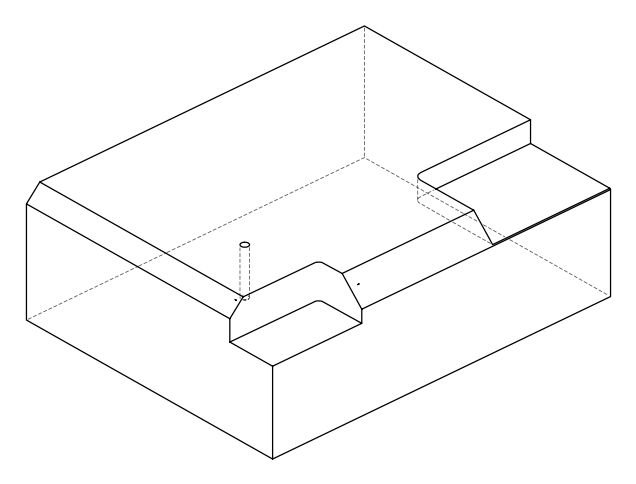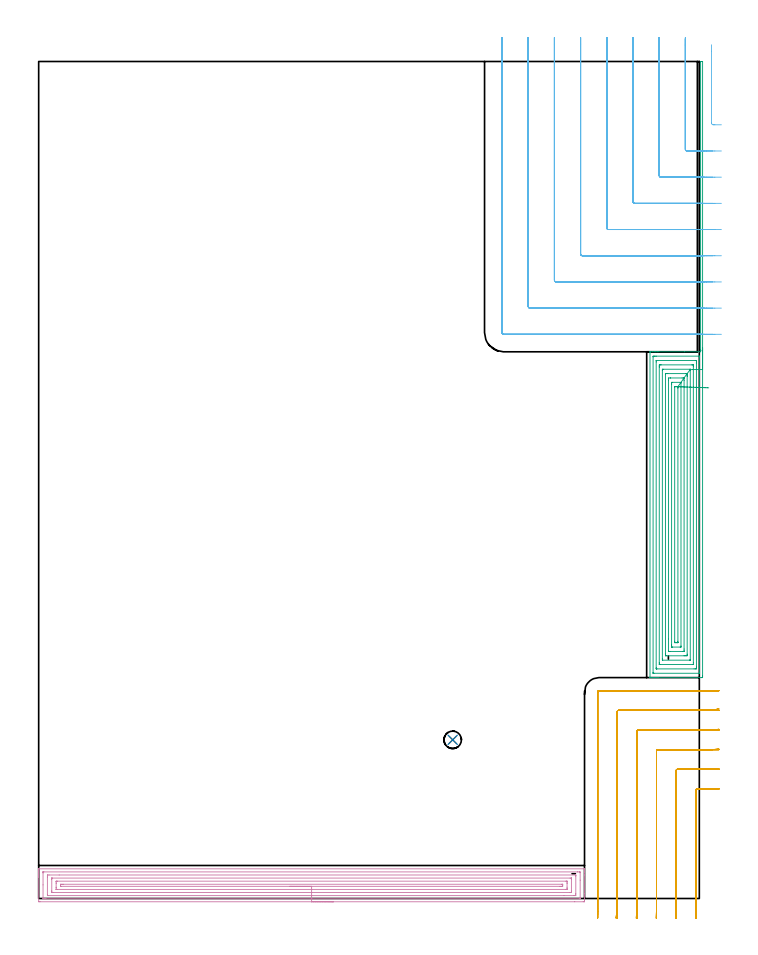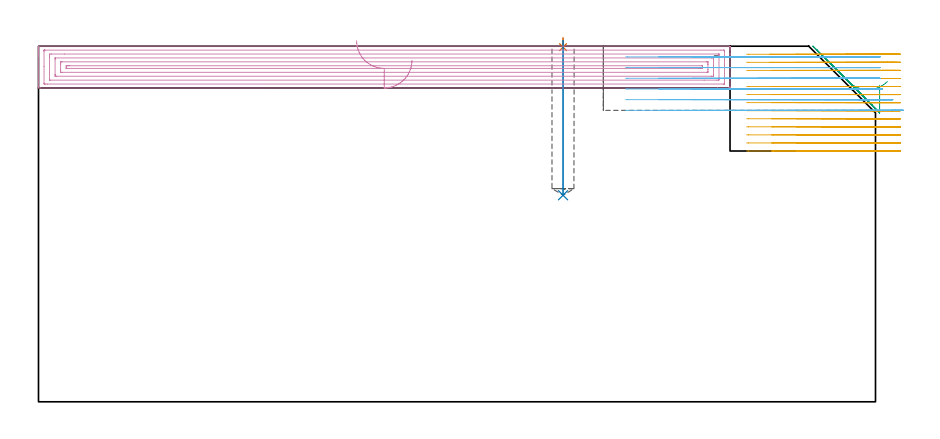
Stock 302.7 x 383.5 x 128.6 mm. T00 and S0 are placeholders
(PLAN: 6 operations, 4 tool changes, 60 min)
(1 SPOT_DRILL | STEP1POCKET | NXT0321_9005460120000 | 0.03 min | 0 mm3)
(2 DRILL_BLIND_HOLE_INTO_CENTER | STEP1POCKET | UGT0301_475 | 0.23 min | 2611 mm3)
(3 AREA_MILL | FG_CHAMFER_SURFACE | UGT0205_001 | 12.17 min | 70818 mm3)
(4 AREA_MILL_1 | FG_CHAMFER_SURFACE_1 | UGT0205_001 | 12.24 min | 29335 mm3)
(5 MILL_CORNER_NOTCH_RECTANGULAR | CORNER_NOTCH_RECTANGULAR | NXT0201_011 | Follow Part, ap 3, ae 75% | 19.95 min | 198185 mm3)
(6 MILL_CORNER_NOTCH_RECTANGULAR_1 | CORNER_NOTCH_RECTANGULAR_1 | UGT0201_008 | Follow Part, ap 4, ae 75% | 15.43 min | 278249 mm3)
(TOOL NXT0321_9005460120000 | NC Spot Drill, 142deg, 12mm, Carbide, Uncoated | D12 PA142 FL30 Z2)
(TOOL UGT0301_475 | Carbide Drill 8.0 mm | D8 PA118 FL75 Z2)
(TOOL UGT0205_001 | Chamfer Mill 20 x 3 x 45 deg. | D20 FL50 Z2)
(TOOL NXT0201_011 | ENDMILL 12mm [2P460-1200-NA 1630] | D12 FL38 Z6)
(TOOL UGT0201_008 | End Mill 16 mm | D16 FL32 Z4)
(OP 1 SPOT_DRILL)
G17 G21 G94 G90
T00 M6
G54
G17 G0 G90 X189.7 Y72.7 S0 M3
G43 Z138.6 H0
G94 G81 G98 Z128.256 F250. R131.6
G80
M5
M2
(OP 2 DRILL_BLIND_HOLE_INTO_CENTER)
G17 G21 G94 G90
T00 M6
G54
G17 G0 G90 X189.7 Y72.7 S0 M3
G43 Z138.6 H0
G94 G81 G98 Z74.7 F250. R130.6
G80
M5
M2
(OP 3 AREA_MILL)
G17 G21 G94 G90
T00 M6
G54
G17 G0 G90 X304.2 Y252.35 S1061 M3
G43 Z138.6 H0
Z114.5
G94 G1 Y252.312 Z113.628 F250.
Y252.198 Z112.764
Y252.009 Z111.912
Y251.747 Z111.08
Y251.413 Z110.274
Y251.01 Z109.5
Y250.542 Z108.764
Y250.01 Z108.072
Y249.421 Z107.429
Y248.778 Z106.84
Y248.086 Z106.308
Y247.35 Z105.84
Y246.576 Z105.437
Y245.77 Z105.103
Y244.938 Z104.841
Y244.086 Z104.652
Y243.222 Z104.538
Y242.35 Z104.5
Y102.169
X304.199 Y101.804 Z104.501
X304.194 Y101.283 Z104.503
X304.192 Y101.208 Z104.506
X303.676 Y101.2 Z105.021
X283.884 Z124.811
X283.284 Z125.41
X282.711 Z125.986
X282.397 Z126.299
X281.824 Z126.872
X281.511 Z127.184
X280.883 Z127.816
X280.471 Z128.228
X280.128 Z128.562
X280.102 Y101.209 Z128.588
X280.1 Y101.358 Z128.6
Y250.381
X280.103 Y250.491 Z128.588
X280.121 Y250.5 Z128.57
X280.379 Z128.32
X281.096 Z127.603
X281.925 Z126.774
X282.397 Z126.299
X282.633 Z126.064
X283.284 Z125.413
X283.52 Z125.178
X284.17 Z124.524
X295.951 Z112.746
X303.298 Z105.398
Y250.697
Y250.855
X303.295 Y251.005 Z105.394
X303.293 Y251.048 Z105.393
X303.299 Y251.083 Z105.395
X303.298 Y251.085 Z105.394
Y251.088 Z105.395
X303.299 Y251.096 Z105.399
Y251.105
X303.298 Y251.186 Z105.397
X303.3 Y251.273 Z105.4
Y383.342
X303.302 Y383.49 Z105.388
X303.431 Y383.497 Z105.262
X303.566 Y383.5 Z105.133
X303.936 Z104.763
X304.193 Y383.49 Z104.505
X304.2 Y383.433 Z104.5
Y242.35
X302.786 Z105.914
Y103.592
X302.784 Y103.367 Z105.916
X302.782 Y103.256 Z105.918
X302.779 Y103.21 Z105.921
X302.675 Y103.207 Z106.025
X302.288 Y103.201 Z106.412
X281.896 Y103.2 Z126.804
X281.652 Y103.203 Z127.048
X281.556 Y103.208 Z127.144
X281.521 Y103.212 Z127.179
X281.519 Y103.257 Z127.181
X281.516 Y103.366 Z127.184
X281.514 Y103.585 Z127.186
Y248.147
X281.518 Y248.372 Z127.182
X281.521 Y248.474 Z127.179
X281.703 Y248.49 Z126.997
X282.052 Y248.498 Z126.648
X282.397 Y248.499 Z126.303
X282.936 Y248.5 Z125.764
X302.443 Y248.499 Z106.257
X302.656 Y248.494 Z106.044
X302.726 Y248.49 Z105.974
X302.779 Y248.473 Z105.921
X302.782 Y248.372 Z105.918
X302.786 Y248.154 Z105.914
Y242.35
X301.372 Z107.328
X301.371 Y106.266 Z107.329
X301.37 Y105.91 Z107.33
X301.364 Y105.373 Z107.336
X301.354 Y105.21 Z107.346
X301.186 Y105.202 Z107.514
X301.016 Y105.201 Z107.684
X300.302 Y105.2 Z108.398
X283.284 Y105.201 Z125.416
X283.111 Y105.205 Z125.589
X282.997 Y105.21 Z125.703
X282.935 Y105.22 Z125.765
X282.933 Y105.255 Z125.767
X282.93 Y105.373 Z125.77
X282.929 Y105.731 Z125.771
Y245.831
X282.931 Y246.366 Z125.769
X282.933 Y246.454 Z125.767
X282.935 Y246.49 Z125.765
X283.017 Y246.494 Z125.683
X283.151 Y246.499 Z125.549
X300.883 Y246.5 Z107.817
X301.016 Y246.497 Z107.684
X301.149 Y246.491 Z107.551
X301.365 Y246.475 Z107.335
X301.367 Y246.366 Z107.333
X301.37 Y246.009 Z107.33
X301.371 Y245.473 Z107.329
X301.372 Y245.116 Z107.328
Y242.35
X299.957 Z108.743
Y108.051
X299.954 Y107.335 Z108.746
X299.951 Y107.23 Z108.749
X299.949 Y107.21 Z108.751
X299.929 Y107.207 Z108.771
X299.877 Y107.204 Z108.823
X299.666 Y107.201 Z109.034
X284.621 Z124.079
X284.424 Y107.203 Z124.276
X284.375 Y107.206 Z124.325
X284.354 Y107.21 Z124.346
X284.35 Y107.22 Z124.35
X284.348 Y107.287 Z124.352
X284.343 Y107.877 Z124.357
Y108.051
Y243.515
X284.344 Y243.689 Z124.356
X284.349 Y244.401 Z124.351
X284.358 Y244.49 Z124.342
X284.452 Y244.493 Z124.248
X284.654 Y244.497 Z124.046
X285.057 Y244.5 Z123.643
X285.137 Z123.563
X299.323 Z109.377
X299.677 Y244.498 Z109.023
X299.854 Y244.495 Z108.846
X299.941 Y244.49 Z108.759
X299.951 Y244.485 Z108.749
X299.953 Y244.472 Z108.747
X299.955 Y244.44 Z108.745
X299.957 Y243.862 Z108.743
Y243.689
Y242.35
X298.538 Y242.331 Z110.162
X298.541 Y242.092 Z110.159
X298.543 Y241.904 Z110.157
Y109.459
X298.542 Y109.334 Z110.158
X298.539 Y109.234 Z110.161
X298.536 Y109.209 Z110.164
X298.532 Y109.207 Z110.168
X298.514 Y109.204 Z110.186
X298.356 Y109.201 Z110.344
X285.944 Z122.756
X285.854 Y109.203 Z122.846
X285.798 Y109.206 Z122.902
X285.773 Y109.209 Z122.927
X285.764 Y109.272 Z122.936
X285.759 Y109.647 Z122.941
X285.758 Y109.835 Z122.942
X285.757 Y242.091 Z122.943
X285.759 Y242.28 Z122.941
X285.762 Y242.405 Z122.938
X285.765 Y242.49 Z122.935
X285.796 Y242.492 Z122.904
X285.944 Y242.496 Z122.756
X286.238 Y242.5 Z122.462
X298.441 Y242.499 Z110.259
X298.493 Y242.497 Z110.207
X298.521 Y242.494 Z110.179
X298.532 Y242.491 Z110.168
X298.536 Y242.466 Z110.164
X298.538 Y242.331 Z110.162
X297.117 Y240.49 Z111.583
X297.122 Y240.469 Z111.578
X297.126 Y240.119 Z111.574
X297.128 Y239.57 Z111.572
X297.129 Y239.227 Z111.571
Y111.963
X297.127 Y111.62 Z111.573
X297.124 Y111.346 Z111.576
X297.122 Y111.218 Z111.578
X296.993 Y111.208 Z111.707
X296.583 Y111.203 Z112.117
X296.114 Y111.2 Z112.586
X295.697 Z113.003
X287.717 Y111.201 Z120.983
X287.243 Y111.204 Z121.457
X287.187 Y111.21 Z121.513
X287.178 Y111.27 Z121.522
X287.175 Y111.62 Z121.525
X287.172 Y112.169 Z121.528
Y240.119
X287.174 Y240.394 Z121.526
X287.176 Y240.462 Z121.524
X287.177 Y240.487 Z121.523
X287.213 Y240.491 Z121.487
X287.341 Y240.498 Z121.359
X287.717 Y240.499 Z120.983
X288.225 Y240.5 Z120.475
X296.583 Y240.499 Z112.117
X297.095 Y240.496 Z111.605
X297.117 Y240.49 Z111.583
X295.697 Y238.49 Z113.003
X295.712 Y238.334 Z112.988
X295.713 Y238.317 Z112.987
X295.715 Y237.442 Z112.985
Y114.297
X295.714 Y113.405 Z112.986
X295.713 Y113.388 Z112.987
X295.697 Y113.21 Z113.003
X295.012 Y113.201 Z113.688
X289.49 Z119.21
X288.803 Y113.204 Z119.897
X288.604 Y113.21 Z120.096
X288.587 Y113.405 Z120.113
X288.586 Y113.422 Z120.114
X288.585 Y119.01 Z120.115
Y237.442
X288.587 Y238.334 Z120.113
Y238.351
X288.604 Y238.49 Z120.096
X289.327 Y238.499 Z119.373
X289.49 Z119.21
X294.81 Z113.89
X295.536 Y238.496 Z113.164
X295.697 Y238.49 Z113.003
X294.294 Y236.478 Z114.406
X294.297 Y236.387 Z114.403
X294.3 Y236.171 Z114.4
Y115.703
X294.296 Y115.323 Z114.404
X294.294 Y115.222 Z114.406
X294.251 Y115.21 Z114.449
X294.142 Y115.204 Z114.558
X293.923 Y115.2 Z114.777
X290.377 Z118.323
X290.157 Y115.202 Z118.543
X290.052 Y115.206 Z118.648
X290.006 Y115.21 Z118.694
X290.003 Y115.242 Z118.697
X290.001 Y115.333 Z118.699
X290. Y115.569 Z118.7
X289.999 Y116.082 Z118.701
X290. Y235.657 Z118.7
X290.001 Y236.035 Z118.699
X290.006 Y236.416 Z118.694
X290.016 Y236.491 Z118.684
X290.063 Y236.495 Z118.637
X290.167 Y236.498 Z118.533
X290.377 Y236.5 Z118.323
X293.974 Y236.499 Z114.726
X294.294 Y236.478 Z114.406
X292.878 Y234.49 Z115.822
X292.881 Y234.432 Z115.819
X292.884 Y234.297 Z115.816
X292.886 Y234.024 Z115.814
Y233.873
Y117.866
X292.885 Y117.496 Z115.815
X292.882 Y117.311 Z115.818
X292.879 Y117.221 Z115.821
X292.876 Y117.21 Z115.824
X292.856 Y117.206 Z115.844
X292.811 Y117.202 Z115.889
X292.15 Y117.2 Z116.55
X291.925 Y117.201 Z116.775
X291.454 Y117.208 Z117.246
X291.429 Y117.21 Z117.271
X291.421 Y117.227 Z117.279
X291.418 Y117.294 Z117.282
X291.416 Y117.434 Z117.284
X291.414 Y117.715 Z117.286
Y117.866
Y234.243
X291.416 Y234.428 Z117.284
X291.418 Y234.474 Z117.282
X291.42 Y234.488 Z117.28
X291.438 Y234.491 Z117.262
X291.529 Y234.498 Z117.171
X292.15 Y234.499 Z116.55
X292.414 Z116.286
X292.833 Y234.492 Z115.867
X292.878 Y234.49 Z115.822
X293.521 Y234.467 Z115.233
X294.213 Y234.442 Z114.702
X294.948 Y234.416 Z114.233
X295.722 Y234.388 Z113.831
X296.527 Y234.359 Z113.497
X297.359 Y234.329 Z113.235
X298.21 Y234.298 Z113.047
X299.075 Y234.267 Z112.933
X299.946 Y234.236 Z112.895
X300.817 Y234.205 Z112.933
X301.681 Y234.174 Z113.048
X302.532 Y234.143 Z113.237
X303.363 Y234.113 Z113.499
X304.169 Y234.084 Z113.833
X304.942 Y234.056 Z114.237
X305.677 Y234.03 Z114.705
X306.369 Y234.005 Z115.237
X307.011 Y233.982 Z115.826
G0 Z138.6
M5
M2
(OP 4 AREA_MILL_1)
G17 G21 G94 G90
T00 M6
G54
G17 G0 G90 X135.05 Y-1.5 S1061 M3
G43 Z138.6 H0
Z123.5
G94 G1 X135.012 Z122.629 F250.
X134.898 Z121.764
X134.709 Z120.912
X134.447 Z120.08
X134.113 Z119.274
X133.71 Z118.5
X133.242 Z117.764
X132.71 Z117.072
X132.121 Z116.429
X131.478 Z115.84
X130.786 Z115.309
X130.05 Z114.84
X129.276 Z114.437
X128.47 Z114.103
X127.638 Z113.841
X126.787 Z113.652
X125.922 Z113.538
X125.05 Z113.5
X0.601
X0.191 Y-1.496 Z113.502
X0.01 Y-1.491 Z113.506
X0. Y-1.307 Z113.69
Y9.873 Z124.868
Y10.468 Z125.462
Y11.045 Z126.042
Y11.352 Z126.348
Y11.929 Z126.925
Y12.235 Z127.23
Y12.848 Z127.847
Y13.267 Z128.266
X0.007 Y13.587 Z128.578
X0.009 Y13.597 Z128.588
X0.155 Y13.6 Z128.6
X249.945
X250.091 Y13.597 Z128.588
X250.093 Y13.587 Z128.578
X250.1 Y13.267 Z128.266
Y12.847 Z127.847
Y12.235 Z127.23
Y11.045 Z126.042
Y10.468 Z125.462
Y2.218 Z117.215
Y-1.019 Z113.978
X250.098 Y-1.309 Z113.688
X250.09 Y-1.492 Z113.506
X249.907 Y-1.499 Z113.499
X249.499 Y-1.5 Z113.5
X245.61
X125.05
Y-0.086 Z114.914
X3.277
X2.385 Y-0.085 Z114.915
X2.333 Y-0.084 Z114.916
X2.01 Y-0.071 Z114.929
X2.006 Y0.027 Z115.027
X2.001 Y0.245 Z115.245
X2. Y6.241 Z121.241
Y11.732 Z126.732
X2.005 Y12.114 Z127.114
X2.008 Y12.164 Z127.164
X2.012 Y12.18 Z127.18
X2.018 Y12.181 Z127.181
X2.069 Y12.184 Z127.184
X2.174 Y12.185 Z127.185
X2.385 Y12.186 Z127.186
X246.823
X247.715 Y12.185 Z127.185
X247.767 Y12.184 Z127.184
X248.09 Y12.171 Z127.171
X248.093 Y12.073 Z127.073
X248.098 Y11.855 Z126.855
X248.1 Y8.415 Z123.415
Y0.368 Z115.368
X248.096 Y-0.014 Z114.986
X248.092 Y-0.064 Z114.936
X248.088 Y-0.08 Z114.92
X248.082 Y-0.081 Z114.919
X248.031 Y-0.084 Z114.916
X247.926 Y-0.085 Z114.915
X247.715 Y-0.086 Z114.914
X125.05
Y1.329 Z116.329
X4.169
X4.067 Y1.33 Z116.33
X4.031 Y1.333 Z116.333
X4.017 Y1.334 Z116.334
X4.01 Y1.354 Z116.354
X4.005 Y1.465 Z116.465
X4.001 Y1.632 Z116.632
X4. Y1.799 Z116.799
Y9.752 Z124.752
X4.005 Y10.468 Z125.468
X4.009 Y10.627 Z125.627
X4.025 Y10.765 Z125.765
X4.169 Y10.766 Z125.766
X4.756 Y10.771 Z125.771
X9.396 Y10.772 Z125.772
X245.931 Y10.771 Z125.771
X246.033 Y10.77 Z125.77
X246.069 Y10.767 Z125.767
X246.083 Y10.766 Z125.766
X246.09 Y10.746 Z125.746
X246.095 Y10.635 Z125.635
X246.099 Y10.468 Z125.468
X246.1 Y10.301 Z125.301
Y2.348 Z117.348
X246.096 Y1.632 Z116.632
X246.092 Y1.473 Z116.473
X246.075 Y1.336 Z116.336
X245.931 Y1.334 Z116.334
X245.344 Y1.33 Z116.33
X240.722 Y1.329 Z116.329
X125.05
Y2.743 Z117.743
X6.616
X6.105 Y2.745 Z117.745
X6.052 Y2.746 Z117.746
X6.021 Y2.749 Z117.749
X6.01 Y2.779 Z117.779
X6.005 Y2.969 Z117.969
X6. Y3.353 Z118.353
Y3.399 Z118.399
Y8.701 Z123.701
X6.003 Y9.119 Z124.119
X6.008 Y9.328 Z124.328
X6.01 Y9.349 Z124.349
X6.031 Y9.352 Z124.352
X6.088 Y9.355 Z124.355
X6.183 Y9.357 Z124.357
X243.484
X243.995 Y9.355 Z124.355
X244.048 Y9.354 Z124.354
X244.079 Y9.351 Z124.351
X244.09 Y9.321 Z124.321
X244.095 Y9.131 Z124.131
X244.1 Y8.747 Z123.747
Y3.353 Z118.353
X244.095 Y2.969 Z117.969
X244.09 Y2.779 Z117.779
X244.079 Y2.749 Z117.749
X244.048 Y2.746 Z117.746
X243.995 Y2.745 Z117.745
X243.484 Y2.743 Z117.743
X243.255
X125.05
Y4.157 Z119.157
X8.503
X8.248 Y4.159 Z119.159
X8.079 Y4.162 Z119.162
X8.021 Y4.164 Z119.164
X8.01 Y4.171 Z119.171
X8.007 Y4.194 Z119.194
X8.004 Y4.283 Z119.283
X8. Y4.906 Z119.906
Y5.166 Z120.166
Y6.934 Z121.934
X8.001 Y7.557 Z122.557
X8.004 Y7.817 Z122.817
X8.007 Y7.895 Z122.895
X8.009 Y7.928 Z122.928
X8.122 Y7.936 Z122.936
X8.375 Y7.941 Z122.941
X8.503 Y7.943 Z122.943
X241.598
X241.852 Y7.941 Z122.941
X242.021 Y7.938 Z122.938
X242.079 Y7.936 Z122.936
X242.09 Y7.929 Z122.929
X242.093 Y7.906 Z122.906
X242.096 Y7.817 Z122.817
X242.1 Y7.194 Z122.194
Y6.934 Z121.934
Y5.166 Z120.166
Y4.543 Z119.543
X242.097 Y4.283 Z119.283
X242.094 Y4.205 Z119.205
X242.091 Y4.172 Z119.172
X241.978 Y4.164 Z119.164
X241.725 Y4.159 Z119.159
X241.597 Y4.157 Z119.157
X125.05
Y5.571 Z120.571
X10.414 Y5.572 Z120.572
X10.004
X10.003 Y5.573 Z120.573
X10.001 Y5.575 Z120.575
X10.002 Y6.05 Z121.05
X10.005 Y6.455 Z121.455
X10.01 Y6.513 Z121.513
X10.053 Y6.522 Z121.522
X10.172 Y6.525 Z121.525
X10.414 Y6.527 Z121.527
X10.823 Y6.529 Z121.529
X11.306
X239.686 Y6.528 Z121.528
X240.096
X240.097 Y6.527 Z121.527
X240.099 Y6.525 Z121.525
X240.098 Y6.05 Z121.05
X240.095 Y5.645 Z120.645
X240.091 Y5.587 Z120.587
X240.047 Y5.578 Z120.578
X239.928 Y5.576 Z120.576
X239.686 Y5.573 Z120.573
X239.277 Y5.571 Z120.571
X238.794
X125.05
X124.178 Z120.609
X123.314 Z120.723
X122.462 Z120.912
X121.63 Z121.174
X120.824 Z121.508
X120.05 Z121.911
X119.314 Z122.38
X118.622 Z122.911
X117.979 Z123.5
X117.39 Z124.143
X116.859 Z124.835
X116.39 Z125.571
X115.987 Z126.345
X115.653 Z127.151
X115.391 Z127.983
X115.202 Z128.835
X115.088 Z129.7
X115.05 Z130.571
G0 Z138.6
M5
M2
(OP 5 MILL_CORNER_NOTCH_RECTANGULAR)
G17 G21 G94 G90
T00 M6
G54
G17 G0 G90 X311.698 Y50.328 S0 M3
G43 Z138.6 H1
Z125.685
G94 G1 X308.7 Y50.226 F250.
G2 X307.172 Y50.2 R45. F500.
G1 X301.696
G3 X301.1 Y49.604 R0.6
G1 Y-4.472
G2 X301.074 Y-6. R45.
G1 X300.972 Y-8.998 F250.
G0 Z138.6
X311.697 Y59.36
Z125.685
G1 X308.7 Y59.232
G2 X307.172 Y59.2 R36. F500.
G1 X292.696
G3 X292.1 Y58.604 R0.6
G1 Y-4.472
G2 X292.068 Y-6. R36.
G1 X291.94 Y-8.997 F250.
G0 Z138.6
X311.695 Y68.413
Z125.685
G1 X308.7 Y68.243
G2 X307.172 Y68.2 R27. F500.
G1 X283.696
G3 X283.1 Y67.604 R0.6
G1 Y-4.472
G2 X283.057 Y-6. R27.
G1 X282.887 Y-8.995 F250.
G0 Z138.6
X311.689 Y77.52
Z125.685
G1 X308.7 Y77.265
G2 X307.172 Y77.2 R18. F500.
G1 X274.696
G3 X274.1 Y76.604 R0.6
G1 Y-4.472
G2 X274.035 Y-6. R18.
G1 X273.78 Y-8.989 F250.
G0 Z138.6
X311.656 Y86.84
Z125.685
G1 X308.7 Y86.331
G2 X307.172 Y86.2 R9. F500.
G1 X265.696
G3 X265.1 Y85.604 R0.6
G1 Y-4.472
G2 X264.969 Y-6. R9.
G1 X264.46 Y-8.956 F250.
G0 Z138.6
X310.172 Y95.2
Z125.685
G1 X307.172
X256.8 F500.
G3 X256.1 Y94.5 R0.7
G1 Y-4.472
Y-7.472 F250.
G0 Z138.6
X311.698 Y50.328
Z122.769
G1 X308.7 Y50.226
G2 X307.172 Y50.2 R45. F500.
G1 X301.696
G3 X301.1 Y49.604 R0.6
G1 Y-4.482
G2 X301.074 Y-6. R45.
G1 X300.973 Y-8.998 F250.
G0 Z138.6
X311.697 Y59.36
Z122.769
G1 X308.7 Y59.232
G2 X307.172 Y59.2 R36. F500.
G1 X292.696
G3 X292.1 Y58.604 R0.6
G1 Y-4.482
G2 X292.068 Y-6. R36.
G1 X291.941 Y-8.997 F250.
G0 Z138.6
X311.695 Y68.413
Z122.769
G1 X308.7 Y68.243
G2 X307.172 Y68.2 R27. F500.
G1 X283.696
G3 X283.1 Y67.604 R0.6
G1 Y-4.482
G2 X283.057 Y-6. R27.
G1 X282.889 Y-8.995 F250.
G0 Z138.6
X311.689 Y77.52
Z122.769
G1 X308.7 Y77.265
G2 X307.172 Y77.2 R18. F500.
G1 X274.696
G3 X274.1 Y76.604 R0.6
G1 Y-4.482
G2 X274.036 Y-6. R18.
G1 X273.783 Y-8.989 F250.
G0 Z138.6
X311.656 Y86.84
Z122.769
G1 X308.7 Y86.331
G2 X307.172 Y86.2 R9. F500.
G1 X265.696
G3 X265.1 Y85.604 R0.6
G1 Y-4.482
G2 X264.971 Y-6. R9.
G1 X264.465 Y-8.957 F250.
G0 Z138.6
X310.172 Y95.2
Z122.769
G1 X307.172
X256.8 F500.
G3 X256.1 Y94.5 R0.7
G1 Y-4.482
Y-7.482 F250.
G0 Z138.6
X311.698 Y50.328
Z119.854
G1 X308.7 Y50.226
G2 X307.172 Y50.2 R45. F500.
G1 X301.696
G3 X301.1 Y49.604 R0.6
G1 Y-5.747
X301.099 Y-6.
X301.082 Y-9. F250.
G0 Z138.6
X311.697 Y59.36
Z119.854
G1 X308.7 Y59.232
G2 X307.172 Y59.2 R36. F500.
G1 X292.696
G3 X292.1 Y58.604 R0.6
G1 Y-5.747
X292.099 Y-6.
X292.078 Y-9. F250.
G0 Z138.6
X311.695 Y68.413
Z119.854
G1 X308.7 Y68.243
G2 X307.172 Y68.2 R27. F500.
G1 X283.696
G3 X283.1 Y67.604 R0.6
G1 Y-5.747
G2 X283.099 Y-6. R27.
G1 X283.071 Y-9. F250.
G0 Z138.6
X311.689 Y77.52
Z119.854
G1 X308.7 Y77.265
G2 X307.172 Y77.2 R18. F500.
G1 X274.696
G3 X274.1 Y76.604 R0.6
G1 Y-5.747
G2 X274.098 Y-6. R18.
G1 X274.056 Y-9. F250.
G0 Z138.6
X311.656 Y86.84
Z119.854
G1 X308.7 Y86.331
G2 X307.172 Y86.2 R9. F500.
G1 X265.696
G3 X265.1 Y85.604 R0.6
G1 Y-5.747
G2 X265.096 Y-6. R9.
G1 X265.012 Y-8.999 F250.
G0 Z138.6
X310.172 Y95.2
Z119.854
G1 X307.172
X256.8 F500.
G3 X256.1 Y94.5 R0.7
G1 Y-5.747
Y-8.747 F250.
G0 Z138.6
X311.698 Y50.328
Z116.938
G1 X308.7 Y50.226
G2 X307.172 Y50.2 R45. F500.
G1 X301.695
G3 X301.1 Y49.605 R0.6
G1 Y-6.
Y-9. F250.
G0 Z138.6
X311.697 Y59.36
Z116.938
G1 X308.7 Y59.232
G2 X307.172 Y59.2 R36. F500.
G1 X292.696
G3 X292.1 Y58.604 R0.6
G1 Y-6.
Y-9. F250.
G0 Z138.6
X311.695 Y68.413
Z116.938
G1 X308.7 Y68.243
G2 X307.172 Y68.2 R27. F500.
G1 X283.696
G3 X283.1 Y67.604 R0.6
G1 Y-6.
Y-9. F250.
G0 Z138.6
X311.689 Y77.52
Z116.938
G1 X308.7 Y77.265
G2 X307.172 Y77.2 R18. F500.
G1 X274.696
G3 X274.1 Y76.604 R0.6
G1 Y-6.
Y-9. F250.
G0 Z138.6
X311.656 Y86.84
Z116.938
G1 X308.7 Y86.331
G2 X307.172 Y86.2 R9. F500.
G1 X265.696
G3 X265.1 Y85.604 R0.6
G1 Y-6.
Y-9. F250.
G0 Z138.6
X310.172 Y95.2
Z116.938
G1 X307.172
X256.8 F500.
G3 X256.1 Y94.5 R0.7
G1 Y-6.
Y-9. F250.
G0 Z138.6
X311.698 Y50.327
Z114.023
G1 X308.7 Y50.226
G2 X307.182 Y50.2 R45. F500.
G1 X301.696
G3 X301.1 Y49.604 R0.6
G1 Y-6.
Y-9. F250.
G0 Z138.6
X311.697 Y59.359
Z114.023
G1 X308.7 Y59.232
G2 X307.182 Y59.2 R36. F500.
G1 X292.696
G3 X292.1 Y58.604 R0.6
G1 Y-6.
Y-9. F250.
G0 Z138.6
X311.695 Y68.411
Z114.023
G1 X308.7 Y68.243
G2 X307.182 Y68.2 R27. F500.
G1 X283.696
G3 X283.1 Y67.604 R0.6
G1 Y-6.
Y-9. F250.
G0 Z138.6
X311.689 Y77.517
Z114.023
G1 X308.7 Y77.264
G2 X307.182 Y77.2 R18. F500.
G1 X274.696
G3 X274.1 Y76.604 R0.6
G1 Y-6.
Y-9. F250.
G0 Z138.6
X311.657 Y86.835
Z114.023
G1 X308.7 Y86.329
G2 X307.182 Y86.2 R9. F500.
G1 X265.696
G3 X265.1 Y85.604 R0.6
G1 Y-6.
Y-9. F250.
G0 Z138.6
X310.182 Y95.2
Z114.023
G1 X307.182
X256.8 F500.
G3 X256.1 Y94.5 R0.7
G1 Y-6.
Y-9. F250.
G0 Z138.6
X311.7 Y50.224
Z111.108
G1 X308.7 Y50.201
G2 X308.365 Y50.2 R45. F500.
G1 X301.696
G3 X301.1 Y49.604 R0.6
G1 Y-6.
Y-9. F250.
G0 Z138.6
X311.7 Y59.23
Z111.108
G1 X308.7 Y59.202
G2 X308.365 Y59.2 R36. F500.
G1 X292.696
G3 X292.1 Y58.604 R0.6
G1 Y-6.
Y-9. F250.
G0 Z138.6
X311.7 Y68.239
Z111.108
G1 X308.7 Y68.202
G2 X308.365 Y68.2 R27. F500.
G1 X283.696
G3 X283.1 Y67.604 R0.6
G1 Y-6.
Y-9. F250.
G0 Z138.6
X311.699 Y77.259
Z111.108
G1 X308.7 Y77.203
G2 X308.365 Y77.2 R18. F500.
G1 X274.696
G3 X274.1 Y76.604 R0.6
G1 Y-6.
Y-9. F250.
G0 Z138.6
X311.698 Y86.318
Z111.108
G1 X308.7 Y86.206
G2 X308.365 Y86.2 R9. F500.
G1 X265.696
G3 X265.1 Y85.604 R0.6
G1 Y-6.
Y-9. F250.
G0 Z138.6
X311.365 Y95.2
Z111.108
G1 X308.365
X256.8 F500.
G3 X256.1 Y94.5 R0.7
G1 Y-6.
Y-9. F250.
G0 Z138.6
X311.7 Y50.2
Z108.192
G1 X308.7
X301.696 F500.
G3 X301.1 Y49.604 R0.6
G1 Y-6.
Y-9. F250.
G0 Z138.6
X311.7 Y59.2
Z108.192
G1 X308.7
X292.696 F500.
G3 X292.1 Y58.604 R0.6
G1 Y-6.
Y-9. F250.
G0 Z138.6
X311.7 Y68.2
Z108.192
G1 X308.7
X283.696 F500.
G3 X283.1 Y67.604 R0.6
G1 Y-6.
Y-9. F250.
G0 Z138.6
X311.7 Y77.2
Z108.192
G1 X308.7
X274.696 F500.
G3 X274.1 Y76.604 R0.6
G1 Y-6.
Y-9. F250.
G0 Z138.6
X311.7 Y86.2
Z108.192
G1 X308.7
X265.696 F500.
G3 X265.1 Y85.604 R0.6
G1 Y-6.
Y-9. F250.
G0 Z138.6
X311.7 Y95.2
Z108.192
G1 X308.7
X256.8 F500.
G3 X256.1 Y94.5 R0.7
G1 Y-6.
Y-9. F250.
G0 Z138.6
X311.7 Y50.2
Z105.277
G1 X308.7
X301.696 F500.
G3 X301.1 Y49.604 R0.6
G1 Y-6.
Y-9. F250.
G0 Z138.6
X311.7 Y59.2
Z105.277
G1 X308.7
X292.696 F500.
G3 X292.1 Y58.604 R0.6
G1 Y-6.
Y-9. F250.
G0 Z138.6
X311.7 Y68.2
Z105.277
G1 X308.7
X283.696 F500.
G3 X283.1 Y67.604 R0.6
G1 Y-6.
Y-9. F250.
G0 Z138.6
X311.7 Y77.2
Z105.277
G1 X308.7
X274.696 F500.
G3 X274.1 Y76.604 R0.6
G1 Y-6.
Y-9. F250.
G0 Z138.6
X311.7 Y86.2
Z105.277
G1 X308.7
X265.696 F500.
G3 X265.1 Y85.604 R0.6
G1 Y-6.
Y-9. F250.
G0 Z138.6
X311.7 Y95.2
Z105.277
G1 X308.7
X256.8 F500.
G3 X256.1 Y94.5 R0.7
G1 Y-6.
Y-9. F250.
G0 Z138.6
X311.7 Y50.2
Z102.362
G1 X308.7
X301.696 F500.
G3 X301.1 Y49.604 R0.6
G1 Y-6.
Y-9. F250.
G0 Z138.6
X311.7 Y59.2
Z102.362
G1 X308.7
X292.696 F500.
G3 X292.1 Y58.604 R0.6
G1 Y-6.
Y-9. F250.
G0 Z138.6
X311.7 Y68.2
Z102.362
G1 X308.7
X283.696 F500.
G3 X283.1 Y67.604 R0.6
G1 Y-6.
Y-9. F250.
G0 Z138.6
X311.7 Y77.2
Z102.362
G1 X308.7
X274.696 F500.
G3 X274.1 Y76.604 R0.6
G1 Y-6.
Y-9. F250.
G0 Z138.6
X311.7 Y86.2
Z102.362
G1 X308.7
X265.696 F500.
G3 X265.1 Y85.604 R0.6
G1 Y-6.
Y-9. F250.
G0 Z138.6
X311.7 Y95.2
Z102.362
G1 X308.7
X256.8 F500.
G3 X256.1 Y94.5 R0.7
G1 Y-6.
Y-9. F250.
G0 Z138.6
X311.7 Y50.2
Z99.446
G1 X308.7
X301.696 F500.
G3 X301.1 Y49.604 R0.6
G1 Y-6.
Y-9. F250.
G0 Z138.6
X311.7 Y59.2
Z99.446
G1 X308.7
X292.696 F500.
G3 X292.1 Y58.604 R0.6
G1 Y-6.
Y-9. F250.
G0 Z138.6
X311.7 Y68.2
Z99.446
G1 X308.7
X283.696 F500.
G3 X283.1 Y67.604 R0.6
G1 Y-6.
Y-9. F250.
G0 Z138.6
X311.7 Y77.2
Z99.446
G1 X308.7
X274.696 F500.
G3 X274.1 Y76.604 R0.6
G1 Y-6.
Y-9. F250.
G0 Z138.6
X311.7 Y86.2
Z99.446
G1 X308.7
X265.696 F500.
G3 X265.1 Y85.604 R0.6
G1 Y-6.
Y-9. F250.
G0 Z138.6
X311.7 Y95.2
Z99.446
G1 X308.7
X256.8 F500.
G3 X256.1 Y94.5 R0.7
G1 Y-6.
Y-9. F250.
G0 Z138.6
X311.7 Y50.2
Z96.531
G1 X308.7
X301.696 F500.
G3 X301.1 Y49.604 R0.6
G1 Y-6.
Y-9. F250.
G0 Z138.6
X311.7 Y59.2
Z96.531
G1 X308.7
X292.696 F500.
G3 X292.1 Y58.604 R0.6
G1 Y-6.
Y-9. F250.
G0 Z138.6
X311.7 Y68.2
Z96.531
G1 X308.7
X283.696 F500.
G3 X283.1 Y67.604 R0.6
G1 Y-6.
Y-9. F250.
G0 Z138.6
X311.7 Y77.2
Z96.531
G1 X308.7
X274.696 F500.
G3 X274.1 Y76.604 R0.6
G1 Y-6.
Y-9. F250.
G0 Z138.6
X311.7 Y86.2
Z96.531
G1 X308.7
X265.696 F500.
G3 X265.1 Y85.604 R0.6
G1 Y-6.
Y-9. F250.
G0 Z138.6
X311.7 Y95.2
Z96.531
G1 X308.7
X256.8 F500.
G3 X256.1 Y94.5 R0.7
G1 Y-6.
Y-9. F250.
G0 Z138.6
X311.7 Y50.2
Z93.615
G1 X308.7
X301.696 F500.
G3 X301.1 Y49.604 R0.6
G1 Y-6.
Y-9. F250.
G0 Z138.6
X311.7 Y59.2
Z93.615
G1 X308.7
X292.696 F500.
G3 X292.1 Y58.604 R0.6
G1 Y-6.
Y-9. F250.
G0 Z138.6
X311.7 Y68.2
Z93.615
G1 X308.7
X283.696 F500.
G3 X283.1 Y67.604 R0.6
G1 Y-6.
Y-9. F250.
G0 Z138.6
X311.7 Y77.2
Z93.615
G1 X308.7
X274.696 F500.
G3 X274.1 Y76.604 R0.6
G1 Y-6.
Y-9. F250.
G0 Z138.6
X311.7 Y86.2
Z93.615
G1 X308.7
X265.696 F500.
G3 X265.1 Y85.604 R0.6
G1 Y-6.
Y-9. F250.
G0 Z138.6
X311.7 Y95.2
Z93.615
G1 X308.7
X256.8 F500.
G3 X256.1 Y94.5 R0.7
G1 Y-6.
Y-9. F250.
G0 Z138.6
X311.7 Y50.2
Z90.7
G1 X308.7
X301.696 F500.
G3 X301.1 Y49.604 R0.6
G1 Y-6.
Y-9. F250.
G0 Z138.6
X311.7 Y59.2
Z90.7
G1 X308.7
X292.696 F500.
G3 X292.1 Y58.604 R0.6
G1 Y-6.
Y-9. F250.
G0 Z138.6
X311.7 Y68.2
Z90.7
G1 X308.7
X283.696 F500.
G3 X283.1 Y67.604 R0.6
G1 Y-6.
Y-9. F250.
G0 Z138.6
X311.7 Y77.2
Z90.7
G1 X308.7
X274.696 F500.
G3 X274.1 Y76.604 R0.6
G1 Y-6.
Y-9. F250.
G0 Z138.6
X311.7 Y86.2
Z90.7
G1 X308.7
X265.696 F500.
G3 X265.1 Y85.604 R0.6
G1 Y-6.
Y-9. F250.
G0 Z138.6
X311.7 Y95.2
Z90.7
G1 X308.7
X256.8 F500.
G3 X256.1 Y94.5 R0.7
G1 Y-6.
Y-9. F250.
G0 Z138.6
M5
M2
(OP 6 MILL_CORNER_NOTCH_RECTANGULAR_1)
G17 G21 G94 G90
T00 M6
G54
G17 G0 G90 X296.3 Y393.916 S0 M3
G43 Z138.6 H0
Z124.733
G94 G1 Y390.916 F250.
Y343.294 F500.
G3 X297.094 Y342.5 R0.8
G1 X301.046
X301.3
X304.3 Y342.491 F250.
G0 Z138.6
X284.3 Y394.5
Z124.733
G1 Y391.5
Y331.294 F500.
G3 X285.094 Y330.5 R0.8
G1 X301.046
X301.3
X304.3 Y330.489 F250.
G0 Z138.6
X272.3 Y394.5
Z124.733
G1 Y391.5
Y319.294 F500.
G3 X273.094 Y318.5 R0.8
G1 X301.046
X301.3 Y318.499
X304.3 Y318.487 F250.
G0 Z138.6
X260.3 Y394.5
Z124.733
G1 Y391.5
Y307.295 F500.
G3 X261.095 Y306.5 R0.8
G1 X301.046
X301.3 Y306.499
X304.3 Y306.483 F250.
G0 Z138.6
X248.3 Y394.5
Z124.733
G1 Y391.5
Y295.295 F500.
G3 X249.095 Y294.5 R0.8
G1 X301.046
X301.3 Y294.499
X304.3 Y294.478 F250.
G0 Z138.6
X236.3 Y394.5
Z124.733
G1 Y391.5
Y283.295 F500.
G3 X237.095 Y282.5 R0.8
G1 X301.046
G2 X301.3 Y282.499 R24.
G1 X304.3 Y282.467 F250.
G0 Z138.6
X224.3 Y394.5
Z124.733
G1 Y391.5
Y271.296 F500.
G3 X225.096 Y270.5 R0.8
G1 X301.046
G2 X301.3 Y270.497 R12.
G1 X304.299 Y270.434 F250.
G0 Z138.6
X212.3 Y394.5
Z124.733
G1 Y391.5
Y259.3 F500.
G3 X213.1 Y258.5 R0.8
G1 X301.046
X304.046 F250.
G0 Z138.6
X296.3 Y393.916
Z120.867
G1 Y390.916
Y343.294 F500.
G3 X297.094 Y342.5 R0.8
G1 X301.153
X301.3
X304.3 Y342.495 F250.
G0 Z138.6
X284.3 Y394.5
Z120.867
G1 Y391.5
Y331.294 F500.
G3 X285.094 Y330.5 R0.8
G1 X301.153
X301.3
X304.3 Y330.494 F250.
G0 Z138.6
X272.3 Y394.5
Z120.867
G1 Y391.5
Y319.294 F500.
G3 X273.094 Y318.5 R0.8
G1 X301.153
X301.3
X304.3 Y318.492 F250.
G0 Z138.6
X260.3 Y394.5
Z120.867
G1 Y391.5
Y307.295 F500.
G3 X261.095 Y306.5 R0.8
G1 X301.153
X301.3
X304.3 Y306.491 F250.
G0 Z138.6
X248.3 Y394.5
Z120.867
G1 Y391.5
Y295.295 F500.
G3 X249.095 Y294.5 R0.8
G1 X301.153
X301.3
X304.3 Y294.487 F250.
G0 Z138.6
X236.3 Y394.5
Z120.867
G1 Y391.5
Y283.295 F500.
G3 X237.095 Y282.5 R0.8
G1 X301.153
X301.3
X304.3 Y282.481 F250.
G0 Z138.6
X224.3 Y394.5
Z120.867
G1 Y391.5
Y271.296 F500.
G3 X225.096 Y270.5 R0.8
G1 X301.153
X301.3 Y270.499
X304.3 Y270.462 F250.
G0 Z138.6
X212.3 Y394.5
Z120.867
G1 Y391.5
Y259.3 F500.
G3 X213.1 Y258.5 R0.8
G1 X301.153
X304.153 F250.
G0 Z138.6
X296.3 Y393.916
Z117.
G1 Y390.916
Y343.294 F500.
G3 X297.094 Y342.5 R0.8
G1 X301.3
X304.3 F250.
G0 Z138.6
X284.3 Y394.5
Z117.
G1 Y391.5
Y331.294 F500.
G3 X285.094 Y330.5 R0.8
G1 X301.3
X304.3 F250.
G0 Z138.6
X272.3 Y394.5
Z117.
G1 Y391.5
Y319.294 F500.
G3 X273.094 Y318.5 R0.8
G1 X301.3
X304.3 F250.
G0 Z138.6
X260.3 Y394.5
Z117.
G1 Y391.5
Y307.295 F500.
G3 X261.095 Y306.5 R0.8
G1 X301.3
X304.3 F250.
G0 Z138.6
X248.3 Y394.5
Z117.
G1 Y391.5
Y295.295 F500.
G3 X249.095 Y294.5 R0.8
G1 X301.3
X304.3 F250.
G0 Z138.6
X236.3 Y394.5
Z117.
G1 Y391.5
Y283.295 F500.
G3 X237.095 Y282.5 R0.8
G1 X301.3
X304.3 F250.
G0 Z138.6
X224.3 Y394.5
Z117.
G1 Y391.5
Y271.296 F500.
G3 X225.096 Y270.5 R0.8
G1 X301.3
X304.3 F250.
G0 Z138.6
X212.3 Y394.5
Z117.
G1 Y391.5
Y259.3 F500.
G3 X213.1 Y258.5 R0.8
G1 X301.3
X304.3 F250.
G0 Z138.6
X296.3 Y394.182
Z113.133
G1 Y391.182
Y343.294 F500.
G3 X297.094 Y342.5 R0.8
G1 X302.067
X305.067 F250.
G0 Z138.6
X284.3 Y394.5
Z113.133
G1 Y391.5
Y331.294 F500.
G3 X285.094 Y330.5 R0.8
G1 X302.067
X305.067 F250.
G0 Z138.6
X272.3 Y394.5
Z113.133
G1 Y391.5
Y319.294 F500.
G3 X273.094 Y318.5 R0.8
G1 X302.067
X305.067 F250.
G0 Z138.6
X260.3 Y394.5
Z113.133
G1 Y391.5
Y307.295 F500.
G3 X261.095 Y306.5 R0.8
G1 X302.067
X305.067 F250.
G0 Z138.6
X248.3 Y394.5
Z113.133
G1 Y391.5
Y295.295 F500.
G3 X249.095 Y294.5 R0.8
G1 X302.067
X305.067 F250.
G0 Z138.6
X236.3 Y394.5
Z113.133
G1 Y391.5
Y283.295 F500.
G3 X237.095 Y282.5 R0.8
G1 X302.067
X305.067 F250.
G0 Z138.6
X224.3 Y394.5
Z113.133
G1 Y391.5
Y271.296 F500.
G3 X225.096 Y270.5 R0.8
G1 X302.067
X305.067 F250.
G0 Z138.6
X212.3 Y394.5
Z113.133
G1 Y391.5
Y259.3 F500.
G3 X213.1 Y258.5 R0.8
G1 X302.067
X305.067 F250.
G0 Z138.6
X296.3 Y394.5
Z109.267
G1 Y391.5
Y343.294 F500.
G3 X297.094 Y342.5 R0.8
G1 X305.933
X308.933 F250.
G0 Z138.6
X284.3 Y394.5
Z109.267
G1 Y391.5
Y331.294 F500.
G3 X285.094 Y330.5 R0.8
G1 X305.933
X308.933 F250.
G0 Z138.6
X272.3 Y394.5
Z109.267
G1 Y391.5
Y319.294 F500.
G3 X273.094 Y318.5 R0.8
G1 X305.933
X308.933 F250.
G0 Z138.6
X260.3 Y394.5
Z109.267
G1 Y391.5
Y307.295 F500.
G3 X261.095 Y306.5 R0.8
G1 X305.933
X308.933 F250.
G0 Z138.6
X248.3 Y394.5
Z109.267
G1 Y391.5
Y295.295 F500.
G3 X249.095 Y294.5 R0.8
G1 X305.933
X308.933 F250.
G0 Z138.6
X236.3 Y394.5
Z109.267
G1 Y391.5
Y283.295 F500.
G3 X237.095 Y282.5 R0.8
G1 X305.933
X308.933 F250.
G0 Z138.6
X224.3 Y394.5
Z109.267
G1 Y391.5
Y271.296 F500.
G3 X225.096 Y270.5 R0.8
G1 X305.933
X308.933 F250.
G0 Z138.6
X212.3 Y394.5
Z109.267
G1 Y391.5
Y259.3 F500.
G3 X213.1 Y258.5 R0.8
G1 X305.933
X308.933 F250.
G0 Z138.6
X308.3 Y391.162
Z105.4
G1 Y388.162
Y355.293 F500.
G3 X309.093 Y354.5 R0.8
G1 X309.799
X312.799 F250.
G0 Z138.6
X296.3 Y394.5
Z105.4
G1 Y391.5
Y343.294 F500.
G3 X297.094 Y342.5 R0.8
G1 X309.799
X312.799 F250.
G0 Z138.6
X284.3 Y394.5
Z105.4
G1 Y391.5
Y331.294 F500.
G3 X285.094 Y330.5 R0.8
G1 X309.799
X312.799 F250.
G0 Z138.6
X272.3 Y394.5
Z105.4
G1 Y391.5
Y319.294 F500.
G3 X273.094 Y318.5 R0.8
G1 X309.799
X312.799 F250.
G0 Z138.6
X260.3 Y394.5
Z105.4
G1 Y391.5
Y307.295 F500.
G3 X261.095 Y306.5 R0.8
G1 X309.799
X312.799 F250.
G0 Z138.6
X248.3 Y394.5
Z105.4
G1 Y391.5
Y295.295 F500.
G3 X249.095 Y294.5 R0.8
G1 X309.799
X312.799 F250.
G0 Z138.6
X236.3 Y394.5
Z105.4
G1 Y391.5
Y283.295 F500.
G3 X237.095 Y282.5 R0.8
G1 X309.799
X312.799 F250.
G0 Z138.6
X224.3 Y394.5
Z105.4
G1 Y391.5
Y271.296 F500.
G3 X225.096 Y270.5 R0.8
G1 X309.799
X312.799 F250.
G0 Z138.6
X212.3 Y394.5
Z105.4
G1 Y391.5
Y259.3 F500.
G3 X213.1 Y258.5 R0.8
G1 X309.799
X312.799 F250.
G0 Z138.6
M5
M2
